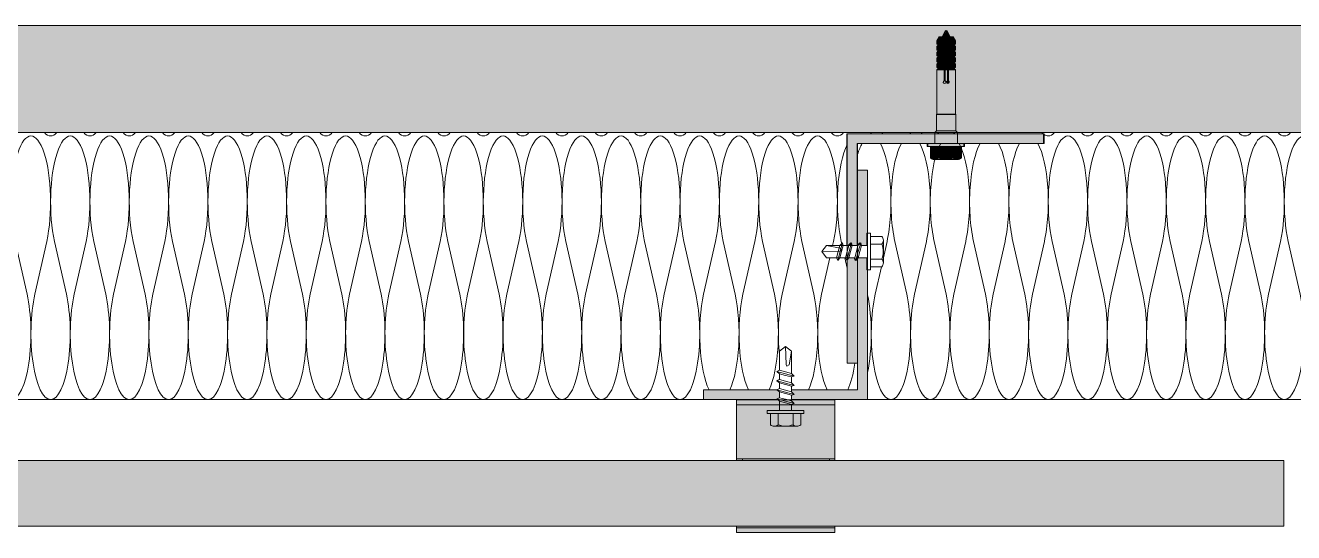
# Model space of a CAD drawing. Extents: x -106823 to -42801, y 48734 to 74234.
# Drawn here: x -85397 to -81528, y 68486 to 70034 of the extents above; entities that cross this region are included whole.
import ezdxf

# ---------------------------------------------------------------- set-up
doc = ezdxf.new("R2010")
doc.units = 0
doc.header["$MEASUREMENT"] = 0
for name, color, linetype, lineweight, true_color in [('2D - Ogólne_Pen_No__2', 7, 'Continuous', 15, 0x7f7f7f), ('2D Drafting - General_Pen_No__102', 7, 'Continuous', 13, 0xcccccc), ('2D Drafting - General_Pen_No__141', 7, 'Continuous', 0, 0xe8e8e8), ('2D Drafting - General_Pen_No__2', 7, 'Continuous', 15, 0x7f7f7f), ('2D Drafting - General_Pen_No__61', 7, 'Continuous', 20, 0x6a6a6a), ('2D Drafting - General_Pen_No__81', 7, 'Continuous', 20, 0x6a6a6a)]:
    doc.layers.add(name, color=color, linetype=linetype, lineweight=lineweight, true_color=true_color)
doc.layers.add('2D Drafting - General_Pen_No__1', color=7, linetype='Continuous', lineweight=13)
doc.layers.add('2D Drafting - General_Pen_No__121', color=255, linetype='Continuous', lineweight=0)

# ---------------------------------------------------------------- blocks, each defined once
blk = doc.blocks.new('*X30')
at = {"layer": '2D Drafting - General_Pen_No__61', "linetype": 'Continuous'}
for p, q in [((-85427.9, 69374.7), (-85391.9, 69213.9)), ((-85331.9, 69374.7), (-85367.9, 69213.9)), ((-85307.9, 69374.7), (-85271.9, 69213.9)), ((-85211.9, 69374.7), (-85247.9, 69213.9)), ((-85187.9, 69374.7), (-85151.9, 69213.9)), ((-85091.9, 69374.7), (-85127.9, 69213.9)), ((-85067.9, 69374.7), (-85031.9, 69213.9)), ((-84971.9, 69374.7), (-85007.9, 69213.9)), ((-84947.9, 69374.7), (-84911.9, 69213.9)), ((-84851.9, 69374.7), (-84887.9, 69213.9)), ((-84827.9, 69374.7), (-84791.9, 69213.9)), ((-84731.9, 69374.7), (-84767.9, 69213.9)), ((-84707.9, 69374.7), (-84671.9, 69213.9)), ((-84611.9, 69374.7), (-84647.9, 69213.9)), ((-84587.9, 69374.7), (-84551.9, 69213.9)), ((-84491.9, 69374.7), (-84527.9, 69213.9)), ((-84467.9, 69374.7), (-84431.9, 69213.9)), ((-84371.9, 69374.7), (-84407.9, 69213.9)), ((-84347.9, 69374.7), (-84311.9, 69213.9)), ((-84251.9, 69374.7), (-84287.9, 69213.9)), ((-84227.9, 69374.7), (-84191.9, 69213.9)), ((-84131.9, 69374.7), (-84167.9, 69213.9)), ((-84107.9, 69374.7), (-84071.9, 69213.9)), ((-84011.9, 69374.7), (-84047.9, 69213.9)), ((-83987.9, 69374.7), (-83951.9, 69213.9)), ((-83891.9, 69374.7), (-83927.9, 69213.9)), ((-83867.9, 69374.7), (-83831.9, 69213.9)), ((-83771.9, 69374.7), (-83807.9, 69213.9)), ((-83747.9, 69374.7), (-83711.9, 69213.9)), ((-83651.9, 69374.7), (-83687.9, 69213.9)), ((-83627.9, 69374.7), (-83591.9, 69213.9)), ((-83531.9, 69374.7), (-83567.9, 69213.9)), ((-83507.9, 69374.7), (-83471.9, 69213.9)), ((-83411.9, 69374.7), (-83447.9, 69213.9)), ((-83387.9, 69374.7), (-83351.9, 69213.9)), ((-83291.9, 69374.7), (-83327.9, 69213.9)), ((-83267.9, 69374.7), (-83231.9, 69213.9)), ((-83171.9, 69374.7), (-83207.9, 69213.9)), ((-83147.9, 69374.7), (-83111.9, 69213.9)), ((-83051.9, 69374.7), (-83087.9, 69213.9)), ((-83027.9, 69374.7), (-82991.9, 69213.9)), ((-82931.9, 69374.7), (-82934.7, 69362.3)), ((-82907.9, 69374.7), (-82906.5, 69368.5)), ((-82943, 69325), (-82967.9, 69213.9)), ((-82896.8, 69325), (-82889.6, 69292.9))]:
    blk.add_line(p, q, dxfattribs=at)
for centre, start_param, end_param in [((-85379.9, 69495.3), 0.927295, 5.35589), ((-85319.9, 69897.3), 5.962114, 6.283185), ((-85259.9, 69495.3), 0.927295, 5.35589), ((-85319.9, 69897.3), 0, 0.321072), ((-85199.9, 69897.3), 5.962114, 6.283185), ((-85139.9, 69495.3), 0.927295, 5.35589), ((-85199.9, 69897.3), 0, 0.321072), ((-85079.9, 69897.3), 5.962114, 6.283185), ((-85019.9, 69495.3), 0.927295, 5.35589), ((-85079.9, 69897.3), 0, 0.321072), ((-84959.9, 69897.3), 5.962114, 6.283185), ((-84899.9, 69495.3), 0.927295, 5.35589), ((-84959.9, 69897.3), 0, 0.321072), ((-84839.9, 69897.3), 5.962114, 6.283185), ((-84779.9, 69495.3), 0.927295, 5.35589), ((-84839.9, 69897.3), 0, 0.321072), ((-84719.9, 69897.3), 5.962114, 6.283185), ((-84659.9, 69495.3), 0.927295, 5.35589), ((-84719.9, 69897.3), 0, 0.321072), ((-84599.9, 69897.3), 5.962114, 6.283185), ((-84539.9, 69495.3), 0.927295, 5.35589), ((-84599.9, 69897.3), 0, 0.321072), ((-84479.9, 69897.3), 5.962114, 6.283185), ((-84419.9, 69495.3), 0.927295, 5.35589), ((-84479.9, 69897.3), 0, 0.321072), ((-84359.9, 69897.3), 5.962114, 6.283185), ((-84299.9, 69495.3), 0.927295, 5.35589), ((-84359.9, 69897.3), 0, 0.321072), ((-84239.9, 69897.3), 5.962114, 6.283185), ((-84179.9, 69495.3), 0.927295, 5.35589), ((-84239.9, 69897.3), 0, 0.321072), ((-84119.9, 69897.3), 5.962114, 6.283185), ((-84059.9, 69495.3), 0.927295, 5.35589), ((-84119.9, 69897.3), 0, 0.321072), ((-83999.9, 69897.3), 5.962114, 6.283185), ((-83939.9, 69495.3), 0.927295, 5.35589), ((-83999.9, 69897.3), 0, 0.321072), ((-83879.9, 69897.3), 5.962114, 6.283185), ((-83819.9, 69495.3), 0.927295, 5.35589), ((-83879.9, 69897.3), 0, 0.321072), ((-83759.9, 69897.3), 5.962114, 6.283185), ((-83699.9, 69495.3), 0.927295, 5.35589), ((-83759.9, 69897.3), 0, 0.321072), ((-83639.9, 69897.3), 5.962114, 6.283185), ((-83579.9, 69495.3), 0.927295, 5.35589), ((-83639.9, 69897.3), 0, 0.321072), ((-83519.9, 69897.3), 5.962114, 6.283185), ((-83459.9, 69495.3), 0.927295, 5.35589), ((-83519.9, 69897.3), 0, 0.321072), ((-83399.9, 69897.3), 5.962114, 6.283185), ((-83339.9, 69495.3), 0.927295, 5.35589), ((-83399.9, 69897.3), 0, 0.321072), ((-83279.9, 69897.3), 5.962114, 6.283185), ((-83219.9, 69495.3), 0.927295, 5.35589), ((-83279.9, 69897.3), 0, 0.321072), ((-83159.9, 69897.3), 5.962114, 6.283185), ((-83099.9, 69495.3), 0.927295, 5.35589), ((-83159.9, 69897.3), 0, 0.321072), ((-83039.9, 69897.3), 5.962114, 6.283185), ((-82979.9, 69495.3), 0.927295, 5.35589), ((-83039.9, 69897.3), 0, 0.321072), ((-82919.9, 69897.3), 5.962114, 6.283185), ((-82919.9, 69897.3), 0, 0.321072), ((-82799.9, 69897.3), 5.962114, 6.023139), ((-82799.9, 69897.3), 0.260046, 0.321072), ((-82679.9, 69897.3), 5.962114, 6.023139), ((-82679.9, 69897.3), 0.260046, 0.321072), ((-82859.9, 69495.3), 3.659336, 5.35589), ((-85439.9, 69093.3), 0, 2.214297), ((-85319.9, 69093.3), 4.068888, 6.283185), ((-85319.9, 69093.3), 0, 2.214297), ((-85199.9, 69093.3), 4.068888, 6.283185), ((-85199.9, 69093.3), 0, 2.214297), ((-85079.9, 69093.3), 4.068888, 6.283185), ((-85079.9, 69093.3), 0, 2.214297), ((-84959.9, 69093.3), 4.068888, 6.283185), ((-84959.9, 69093.3), 0, 2.214297), ((-84839.9, 69093.3), 4.068888, 6.283185), ((-84839.9, 69093.3), 0, 2.214297), ((-84719.9, 69093.3), 4.068888, 6.283185), ((-84719.9, 69093.3), 0, 2.214297), ((-84599.9, 69093.3), 4.068888, 6.283185), ((-84599.9, 69093.3), 0, 2.214297), ((-84479.9, 69093.3), 4.068888, 6.283185), ((-84479.9, 69093.3), 0, 2.214297), ((-84359.9, 69093.3), 4.068888, 6.283185), ((-84359.9, 69093.3), 0, 2.214297), ((-84239.9, 69093.3), 4.068888, 6.283185), ((-84239.9, 69093.3), 0, 2.214297), ((-84119.9, 69093.3), 4.068888, 6.283185), ((-84119.9, 69093.3), 0, 2.214297), ((-83999.9, 69093.3), 4.068888, 6.283185), ((-83999.9, 69093.3), 0, 2.214297), ((-83879.9, 69093.3), 4.068888, 6.283185), ((-83879.9, 69093.3), 0, 2.214297), ((-83759.9, 69093.3), 4.068888, 6.283185), ((-83759.9, 69093.3), 0, 2.214297), ((-83639.9, 69093.3), 4.068888, 6.283185), ((-83639.9, 69093.3), 0, 2.214297), ((-83519.9, 69093.3), 4.068888, 6.283185), ((-83519.9, 69093.3), 0, 2.214297), ((-83399.9, 69093.3), 4.068888, 6.283185), ((-83399.9, 69093.3), 0, 2.214297), ((-83279.9, 69093.3), 4.068888, 5.729792), ((-83279.9, 69093.3), 0.553394, 2.214297), ((-83159.9, 69093.3), 4.068888, 5.729792), ((-83159.9, 69093.3), 0.553394, 2.214297), ((-83039.9, 69093.3), 4.068888, 5.039027), ((-83039.9, 69093.3), 0.553394, 2.214297), ((-82919.9, 69093.3), 4.068888, 5.729792), ((-82919.9, 69093.3), 0.553394, 1.104937)]:
    blk.add_ellipse(centre, major_axis=(0, -201), ratio=0.298507, start_param=start_param, end_param=end_param, dxfattribs=at)
blk = doc.blocks.new('Fill_15')
at = {"layer": '2D Drafting - General_Pen_No__2', "linetype": 'Continuous'}
for p, q in [((-91689.4, 69706.6), (-83399.9, 69706.6)), ((-83399.9, 69706.6), (-82614.4, 69706.6)), ((-82610.1, 69703.1), (-82889.6, 69703.1)), ((-82889.6, 69703.1), (-82889.6, 69692.3)), ((-82889.6, 69692.3), (-82889.6, 69362.3)), ((-82614.4, 69706.6), (-82610.1, 69703.1)), ((-82904.5, 69370.5), (-82912.7, 69362.3)), ((-82902.3, 69362.3), (-82904.5, 69370.5)), ((-82953.4, 69362.3), (-82967.3, 69343.7)), ((-82967.3, 69343.7), (-82953.4, 69325)), ((-82912.7, 69362.3), (-82953.4, 69362.3)), ((-82889.6, 69362.3), (-82902.3, 69362.3)), ((-82953.4, 69325), (-82922.7, 69325)), ((-82922.7, 69325), (-82918.9, 69316.8)), ((-82918.9, 69316.8), (-82912.3, 69325)), ((-82912.3, 69325), (-82894.8, 69325)), ((-82894.8, 69325), (-82891, 69316.8)), ((-82891, 69316.8), (-82889.6, 69318.6)), ((-82889.6, 69318.6), (-82889.6, 69003)), ((-83078.1, 69054.1), (-83096.7, 69040.2)), ((-83096.7, 69040.2), (-83096.7, 68981.6)), ((-83059.4, 69040.2), (-83078.1, 69054.1)), ((-83059.4, 68971.6), (-83059.4, 69040.2)), ((-83096.7, 68981.6), (-83104.9, 68977.8)), ((-82889.6, 69003), (-82858.1, 69003)), ((-82858.1, 69003), (-82858.1, 68922.3)), ((-83104.9, 68977.8), (-83096.7, 68971.2)), ((-83096.7, 68953.8), (-83104.9, 68950)), ((-83104.9, 68950), (-83096.7, 68943.4)), ((-83096.7, 68971.2), (-83096.7, 68953.8)), ((-83096.7, 68943.4), (-83096.7, 68926)), ((-83051.2, 68963.4), (-83059.4, 68971.6)), ((-83059.4, 68961.2), (-83051.2, 68963.4)), ((-83059.4, 68943.8), (-83059.4, 68961.2)), ((-83051.2, 68935.6), (-83059.4, 68943.8)), ((-83104.6, 68922.3), (-83328.1, 68922.3)), ((-83328.1, 68922.3), (-83328.1, 68892.3)), ((-83096.7, 68926), (-83104.6, 68922.3)), ((-83059.4, 68933.4), (-83051.2, 68935.6)), ((-83059.4, 68922.3), (-83059.4, 68933.4)), ((-82858.1, 68922.3), (-83059.4, 68922.3)), ((-83399.9, 68892.3), (-91689.4, 68892.3)), ((-83328.1, 68892.3), (-83399.9, 68892.3))]:
    blk.add_line(p, q, dxfattribs=at)
at = {"layer": '2D Drafting - General_Pen_No__61', "linetype": 'Continuous'}
blk.add_blockref('*X30', (0, 0), dxfattribs=at)
blk = doc.blocks.new('*X40')
at = {"layer": '2D Drafting - General_Pen_No__61', "linetype": 'Continuous'}
for p, q in [((-82768.5, 69374.7), (-82779.7, 69324.7)), ((-82744.5, 69374.7), (-82708.5, 69213.9)), ((-82648.5, 69374.7), (-82684.5, 69213.9)), ((-82624.5, 69374.7), (-82588.5, 69213.9)), ((-82528.5, 69374.7), (-82564.5, 69213.9)), ((-82504.5, 69374.7), (-82468.5, 69213.9)), ((-82408.5, 69374.7), (-82444.5, 69213.9)), ((-82384.5, 69374.7), (-82348.5, 69213.9)), ((-82288.5, 69374.7), (-82324.5, 69213.9)), ((-82264.5, 69374.7), (-82228.5, 69213.9)), ((-82168.5, 69374.7), (-82204.5, 69213.9)), ((-82144.5, 69374.7), (-82108.5, 69213.9)), ((-82048.5, 69374.7), (-82084.5, 69213.9)), ((-82024.5, 69374.7), (-81988.5, 69213.9)), ((-81928.5, 69374.7), (-81964.5, 69213.9)), ((-81904.5, 69374.7), (-81868.5, 69213.9)), ((-81808.5, 69374.7), (-81844.5, 69213.9)), ((-81784.5, 69374.7), (-81748.5, 69213.9)), ((-81688.5, 69374.7), (-81724.5, 69213.9)), ((-81664.5, 69374.7), (-81628.5, 69213.9)), ((-81568.5, 69374.7), (-81604.5, 69213.9)), ((-81544.5, 69374.7), (-81508.5, 69213.9)), ((-81448.5, 69374.7), (-81484.5, 69213.9)), ((-81424.5, 69374.7), (-81388.5, 69213.9)), ((-81328.5, 69374.7), (-81364.5, 69213.9)), ((-81304.5, 69374.7), (-81268.5, 69213.9)), ((-81208.5, 69374.7), (-81244.5, 69213.9)), ((-81184.5, 69374.7), (-81148.5, 69213.9)), ((-81088.5, 69374.7), (-81124.5, 69213.9)), ((-81064.5, 69374.7), (-81028.5, 69213.9)), ((-80968.5, 69374.7), (-81004.5, 69213.9)), ((-80944.5, 69374.7), (-80908.5, 69213.9)), ((-80848.5, 69374.7), (-80884.5, 69213.9)), ((-80824.5, 69374.7), (-80788.5, 69213.9)), ((-80728.5, 69374.7), (-80764.5, 69213.9)), ((-80704.5, 69374.7), (-80668.5, 69213.9)), ((-80608.5, 69374.7), (-80644.5, 69213.9)), ((-80584.5, 69374.7), (-80548.5, 69213.9)), ((-80488.5, 69374.7), (-80524.5, 69213.9)), ((-80464.5, 69374.7), (-80428.5, 69213.9)), ((-80368.5, 69374.7), (-80404.5, 69213.9)), ((-80344.5, 69374.7), (-80308.5, 69213.9)), ((-82785.8, 69297.4), (-82804.5, 69213.9)), ((-80268, 69287.7), (-80284.5, 69213.9))]:
    blk.add_line(p, q, dxfattribs=at)
for centre, start_param, end_param in [((-82276.5, 69897.3), 2.820522, 2.881546), ((-82276.5, 69897.3), 2.921703, 3.141593), ((-82216.5, 69495.3), 4.068888, 8.497483), ((-82276.5, 69897.3), 3.141593, 3.462663), ((-82156.5, 69897.3), 2.820522, 3.141593), ((-82096.5, 69495.3), 4.068888, 8.497483), ((-82156.5, 69897.3), 3.141593, 3.462663), ((-82036.5, 69897.3), 2.820522, 3.141593), ((-81976.5, 69495.3), 4.068888, 8.497483), ((-82036.5, 69897.3), 3.141593, 3.462663), ((-81916.5, 69897.3), 2.820522, 3.141593), ((-81856.5, 69495.3), 4.068888, 8.497483), ((-81916.5, 69897.3), 3.141593, 3.462663), ((-81796.5, 69897.3), 2.820522, 3.141593), ((-81736.5, 69495.3), 4.068888, 8.497483), ((-81796.5, 69897.3), 3.141593, 3.462663), ((-81676.5, 69897.3), 2.820522, 3.141593), ((-81616.5, 69495.3), 4.068888, 8.497483), ((-81676.5, 69897.3), 3.141593, 3.462663), ((-81556.5, 69897.3), 2.820522, 3.141593), ((-81496.5, 69495.3), 4.068888, 8.497483), ((-81556.5, 69897.3), 3.141593, 3.462663), ((-81436.5, 69897.3), 2.820522, 3.141593), ((-81376.5, 69495.3), 4.068888, 8.497483), ((-81436.5, 69897.3), 3.141593, 3.462663), ((-81316.5, 69897.3), 2.820522, 3.141593), ((-81256.5, 69495.3), 4.068888, 8.497483), ((-81316.5, 69897.3), 3.141593, 3.462663), ((-81196.5, 69897.3), 2.820522, 3.141593), ((-81136.5, 69495.3), 4.068888, 8.497483), ((-81196.5, 69897.3), 3.141593, 3.462663), ((-81076.5, 69897.3), 2.820522, 3.141593), ((-81016.5, 69495.3), 4.068888, 8.497483), ((-81076.5, 69897.3), 3.141593, 3.462663), ((-80956.5, 69897.3), 2.820522, 3.141593), ((-80896.5, 69495.3), 4.068888, 8.497483), ((-80956.5, 69897.3), 3.141593, 3.462663), ((-80836.5, 69897.3), 2.820522, 3.141593), ((-80836.5, 69897.3), 3.141593, 3.462663), ((-82816.5, 69495.3), 0.485657, 0.765644), ((-82816.5, 69495.3), 4.068888, 5.797528), ((-82696.5, 69495.3), 0.485657, 2.214297), ((-82696.5, 69495.3), 4.068888, 5.797528), ((-82576.5, 69495.3), 0.485657, 2.214297), ((-82576.5, 69495.3), 4.068888, 5.797528), ((-82456.5, 69495.3), 0.485657, 2.214297), ((-82456.5, 69495.3), 4.068888, 5.797528), ((-82336.5, 69495.3), 0.485657, 2.214297), ((-82336.5, 69495.3), 4.068888, 5.797528), ((-80776.5, 69495.3), 0.455257, 2.214297), ((-80776.5, 69495.3), 4.068888, 5.797528), ((-80656.5, 69495.3), 0.485657, 2.214297), ((-80656.5, 69495.3), 4.068888, 5.797528), ((-80536.5, 69495.3), 0.485657, 2.214297), ((-80536.5, 69495.3), 4.068888, 5.797528), ((-80416.5, 69495.3), 0.485657, 2.214297), ((-80416.5, 69495.3), 4.068888, 5.797528), ((-80296.5, 69495.3), 0.485657, 2.214297), ((-80296.5, 69495.3), 5.215995, 5.797528), ((-82756.5, 69093.3), 0.927295, 3.141593), ((-82756.5, 69093.3), 3.141593, 5.35589), ((-82636.5, 69093.3), 0.927295, 3.141593), ((-82636.5, 69093.3), 3.141593, 5.35589), ((-82516.5, 69093.3), 0.927295, 3.141593), ((-82516.5, 69093.3), 3.141593, 5.35589), ((-82396.5, 69093.3), 0.927295, 3.141593), ((-82396.5, 69093.3), 3.141593, 5.35589), ((-82276.5, 69093.3), 0.927295, 3.141593), ((-82276.5, 69093.3), 3.141593, 5.35589), ((-82156.5, 69093.3), 0.927295, 3.141593), ((-82156.5, 69093.3), 3.141593, 5.35589), ((-82036.5, 69093.3), 0.927295, 3.141593), ((-82036.5, 69093.3), 3.141593, 5.35589), ((-81916.5, 69093.3), 0.927295, 3.141593), ((-81916.5, 69093.3), 3.141593, 5.35589), ((-81796.5, 69093.3), 0.927295, 3.141593), ((-81796.5, 69093.3), 3.141593, 5.35589), ((-81676.5, 69093.3), 0.927295, 3.141593), ((-81676.5, 69093.3), 3.141593, 5.35589), ((-81556.5, 69093.3), 0.927295, 3.141593), ((-81556.5, 69093.3), 3.141593, 5.35589), ((-81436.5, 69093.3), 0.927295, 3.141593), ((-81436.5, 69093.3), 3.141593, 5.35589), ((-81316.5, 69093.3), 0.927295, 3.141593), ((-81316.5, 69093.3), 3.141593, 5.35589), ((-81196.5, 69093.3), 0.927295, 3.141593), ((-81196.5, 69093.3), 3.141593, 5.35589), ((-81076.5, 69093.3), 0.927295, 3.141593), ((-81076.5, 69093.3), 3.141593, 5.35589), ((-80956.5, 69093.3), 0.927295, 3.141593), ((-80956.5, 69093.3), 3.141593, 5.35589), ((-80836.5, 69093.3), 0.927295, 3.141593), ((-80836.5, 69093.3), 3.141593, 5.35589), ((-80716.5, 69093.3), 0.927295, 3.141593), ((-80716.5, 69093.3), 3.141593, 5.35589), ((-80596.5, 69093.3), 0.927295, 3.141593), ((-80596.5, 69093.3), 3.141593, 5.35589), ((-80476.5, 69093.3), 0.927295, 3.141593), ((-80476.5, 69093.3), 3.141593, 5.35589), ((-80356.5, 69093.3), 0.927295, 3.141593), ((-80356.5, 69093.3), 3.141593, 5.35589), ((-80236.5, 69093.3), 0.927295, 2.648145), ((-82876.5, 69093.3), 4.080645, 5.344133)]:
    blk.add_ellipse(centre, major_axis=(0, 201), ratio=0.298507, start_param=start_param, end_param=end_param, dxfattribs=at)
blk = doc.blocks.new('Fill_20')
at = {"layer": '2D Drafting - General_Pen_No__2', "linetype": 'Continuous'}
for p, q in [((-81565.5, 69706.6), (-82296, 69706.6)), ((-82296, 69706.6), (-82295.3, 69703.1)), ((-82295.3, 69703.1), (-82289.6, 69703.1)), ((-82289.6, 69703.1), (-82289.6, 69673.1)), ((-81546.5, 69706.6), (-81565.5, 69706.6)), ((-80797, 69706.6), (-81546.5, 69706.6)), ((-80803.4, 69673.1), (-80797, 69706.6)), ((-82858.1, 69673.1), (-82858.1, 69592.3)), ((-82726.2, 69673.1), (-82858.1, 69673.1)), ((-82607.2, 69673.1), (-82726.2, 69673.1)), ((-82572, 69673.1), (-82607.2, 69673.1)), ((-82461.7, 69673.1), (-82572, 69673.1)), ((-82289.6, 69673.1), (-82461.7, 69673.1)), ((-80608.7, 69673.1), (-80803.4, 69673.1)), ((-80561.2, 69673.1), (-80608.7, 69673.1)), ((-80449.3, 69673.1), (-80561.2, 69673.1)), ((-80381.5, 69673.1), (-80449.3, 69673.1)), ((-80234.9, 69673.1), (-80381.5, 69673.1)), ((-80234.9, 69592.3), (-80234.9, 69673.1)), ((-82858.1, 69592.3), (-82828.1, 69592.3)), ((-82828.1, 69592.3), (-82828.1, 69399.6)), ((-80264.9, 69399.6), (-80264.9, 69592.3)), ((-80264.9, 69592.3), (-80234.9, 69592.3)), ((-82828.1, 69399.6), (-82818.8, 69399.6)), ((-82818.8, 69399.6), (-82818.8, 69389.9)), ((-82818.8, 69389.9), (-82784.6, 69389.9)), ((-82779.7, 69378.2), (-82779.7, 69309.1)), ((-80306.3, 69297.4), (-80306.3, 69389.9)), ((-80306.3, 69389.9), (-80272.1, 69389.9)), ((-80272.1, 69389.9), (-80272.1, 69399.6)), ((-80272.1, 69399.6), (-80264.9, 69399.6)), ((-82784.6, 69297.4), (-82818.8, 69297.4)), ((-82818.8, 69297.4), (-82818.8, 69287.7)), ((-80272.1, 69297.4), (-80306.3, 69297.4)), ((-80272.1, 69287.7), (-80272.1, 69297.4)), ((-82818.8, 69287.7), (-82828.1, 69287.7)), ((-82828.1, 69287.7), (-82828.1, 68892.3)), ((-80264.9, 69287.7), (-80272.1, 69287.7)), ((-80264.9, 68892.3), (-80264.9, 69287.7)), ((-82828.1, 68892.3), (-81546.5, 68892.3)), ((-81546.5, 68892.3), (-80264.9, 68892.3))]:
    blk.add_line(p, q, dxfattribs=at)
for centre, start, end in [((-82796, 69378.2), 0, 45.522), ((-82796, 69309.1), 314.478, 0)]:
    blk.add_arc(centre, 16.3, start, end, dxfattribs=at)
at = {"layer": '2D Drafting - General_Pen_No__61', "linetype": 'Continuous'}
blk.add_blockref('*X40', (0, 0), dxfattribs=at)
blk = doc.blocks.new('*X44')
at = {"layer": '2D Drafting - General_Pen_No__61', "linetype": 'Continuous'}
for q in [(-83135, 68892.3), (-83130.1, 68891.5)]:
    blk.add_line((-83133.6, 68892), q, dxfattribs=at)
blk = doc.blocks.new('Fill_22')
at = {"layer": '2D Drafting - General_Pen_No__1', "linetype": 'Continuous'}
for p, q in [((-83228.1, 68892.3), (-83228.1, 68891.5)), ((-83102.4, 68892.3), (-83228.1, 68892.3)), ((-83228.1, 68891.5), (-83101.4, 68891.5)), ((-83101.4, 68891.5), (-83102.4, 68892.3))]:
    blk.add_line(p, q, dxfattribs=at)
at = {"layer": '2D Drafting - General_Pen_No__61', "linetype": 'Continuous'}
blk.add_blockref('*X44', (0, 0), dxfattribs=at)

msp = doc.modelspace()

# ---------------------------------------------------------------- hatches: boundary and pattern name
at = {"layer": '2D Drafting - General_Pen_No__102', "linetype": 'Continuous'}
for points in [[(-82928.09, 68876.49), (-83228.09, 68876.49), (-83228.09, 68891.49), (-82928.09, 68891.49)], [(-83228.09, 68711.49), (-83228.09, 68876.49), (-82928.09, 68876.49), (-82928.09, 68711.49)], [(-82928.09, 68711.49), (-82928.09, 68706.58), (-83228.09, 68706.58), (-83228.09, 68711.49)], [(-83228.09, 68501.49), (-83228.09, 68506.58), (-82928.09, 68506.58), (-82928.09, 68501.49)], [(-83228.09, 68486.49), (-83228.09, 68501.49), (-82928.09, 68501.49), (-82928.09, 68486.49)]]:
    msp.add_hatch(color=256, dxfattribs=at).paths.add_polyline_path(points, flags=0)
at = {"layer": '2D Drafting - General_Pen_No__121', "linetype": 'Continuous'}
for points in [[(-82608.97, 69998.93), (-82616.12, 69986.55), (-82578.64, 69986.55), (-82585.78, 69998.93)], [(-82586.2, 70017.66), (-82597.01, 69998.93), (-82575.39, 69998.93)], [(-82585.78, 69998.93), (-82578.64, 69986.55), (-82575.68, 69986.55), (-82582.83, 69998.93)], [(-82582.83, 69998.93), (-82575.68, 69986.55), (-82559.77, 69986.55), (-82566.92, 69998.93)], [(-82616.12, 69976.2), (-82578.64, 69976.2), (-82578.64, 69986.55), (-82616.12, 69986.55)], [(-82613.16, 69976.2), (-82613.16, 69972.5), (-82616.12, 69968.76), (-82584.38, 69968.76), (-82578.64, 69976.2)], [(-82616.12, 69968.76), (-82616.12, 69958.4), (-82584.38, 69958.4), (-82584.38, 69968.76)], [(-82613.16, 69958.4), (-82613.16, 69954.7), (-82616.12, 69950.96), (-82578.64, 69950.96), (-82584.38, 69958.4)], [(-82616.12, 69950.96), (-82616.12, 69940.61), (-82578.64, 69940.61), (-82578.64, 69950.96)], [(-82581.42, 69968.76), (-82575.68, 69976.2), (-82578.64, 69976.2), (-82584.38, 69968.76)], [(-82581.42, 69958.4), (-82581.42, 69968.76), (-82584.38, 69968.76), (-82584.38, 69958.4)], [(-82584.38, 69958.4), (-82578.64, 69950.96), (-82575.68, 69950.96), (-82581.42, 69958.4)], [(-82562.73, 69976.2), (-82575.68, 69976.2), (-82581.42, 69968.76), (-82559.77, 69968.76), (-82562.73, 69972.5)], [(-82559.77, 69968.76), (-82581.42, 69968.76), (-82581.42, 69958.4), (-82559.77, 69958.4)], [(-82562.73, 69958.4), (-82581.42, 69958.4), (-82575.68, 69950.96), (-82559.77, 69950.96), (-82562.73, 69954.7)], [(-82575.68, 69976.2), (-82575.68, 69986.55), (-82578.64, 69986.55), (-82578.64, 69976.2)], [(-82578.64, 69950.96), (-82578.64, 69940.61), (-82575.68, 69940.61), (-82575.68, 69950.96)], [(-82575.68, 69976.2), (-82559.77, 69976.2), (-82559.77, 69986.55), (-82575.68, 69986.55)], [(-82559.77, 69950.96), (-82575.68, 69950.96), (-82575.68, 69940.61), (-82559.77, 69940.61)], [(-82613.16, 69940.61), (-82613.16, 69936.91), (-82616.12, 69933.16), (-82584.38, 69933.16), (-82578.64, 69940.61)], [(-82616.12, 69922.81), (-82584.38, 69922.81), (-82584.38, 69933.16), (-82616.12, 69933.16)], [(-82613.16, 69922.81), (-82613.16, 69919.11), (-82616.12, 69915.37), (-82578.64, 69915.37), (-82584.38, 69922.81)], [(-82616.12, 69905.01), (-82578.64, 69905.01), (-82578.64, 69915.37), (-82616.12, 69915.37)], [(-82578.64, 69940.61), (-82584.38, 69933.16), (-82581.42, 69933.16), (-82575.68, 69940.61)], [(-82581.42, 69922.81), (-82581.42, 69933.16), (-82584.38, 69933.16), (-82584.38, 69922.81)], [(-82584.38, 69922.81), (-82578.64, 69915.37), (-82575.68, 69915.37), (-82581.42, 69922.81)], [(-82581.42, 69933.16), (-82559.77, 69933.16), (-82562.73, 69936.91), (-82562.73, 69940.61), (-82575.68, 69940.61)], [(-82559.77, 69933.16), (-82581.42, 69933.16), (-82581.42, 69922.81), (-82559.77, 69922.81)], [(-82562.73, 69922.81), (-82581.42, 69922.81), (-82575.68, 69915.37), (-82559.77, 69915.37), (-82562.73, 69919.11)], [(-82575.68, 69905.01), (-82575.68, 69915.37), (-82578.64, 69915.37), (-82578.64, 69905.01)], [(-82559.77, 69915.37), (-82575.68, 69915.37), (-82575.68, 69905.01), (-82559.77, 69905.01)], [(-82613.16, 69905.01), (-82613.16, 69901.31), (-82616.12, 69897.57), (-82584.38, 69897.57), (-82578.64, 69905.01)], [(-82616.12, 69763.15), (-82559.77, 69763.15), (-82559.77, 69897.57), (-82581.42, 69897.57), (-82581.42, 69864.26, -5.4750432), (-82584.38, 69864.26), (-82584.38, 69897.57), (-82616.12, 69897.57)], [(-82584.38, 69897.57), (-82584.38, 69864.26, 5.4750432), (-82581.42, 69864.26), (-82581.42, 69897.57)], [(-82581.42, 69897.57), (-82575.68, 69905.01), (-82578.64, 69905.01), (-82584.38, 69897.57)], [(-82562.73, 69905.01), (-82575.68, 69905.01), (-82581.42, 69897.57), (-82559.77, 69897.57), (-82562.73, 69901.31)], [(-82617.37, 69761.91), (-82558.52, 69761.91), (-82559.77, 69763.15), (-82616.12, 69763.15)], [(-82617.37, 69712.16), (-82558.52, 69712.16), (-82558.52, 69761.91), (-82617.37, 69761.91)], [(-82622.68, 69706.58), (-82553.11, 69706.58), (-82553.11, 69706.75), (-82558.52, 69712.16), (-82617.27, 69712.16), (-82622.68, 69706.75)], [(-82622.68, 69703.06), (-82589.98, 69703.06), (-82565.63, 69703.06), (-82561.25, 69706.58), (-82622.68, 69706.58)], [(-82622.68, 69673.06), (-82586.1, 69673.06), (-82553.11, 69673.06), (-82553.11, 69703.06), (-82589.03, 69703.06), (-82622.68, 69703.06)], [(-82622.68, 69703.06), (-82622.68, 69673.06), (-82586.1, 69673.06), (-82553.11, 69673.06), (-82553.11, 69703.06), (-82589.98, 69703.06)], [(-82587.85, 69673.06), (-82643.77, 69673.06), (-82643.77, 69663.74), (-82587.85, 69663.74), (-82531.93, 69663.74), (-82531.93, 69673.06)], [(-82634.16, 69663.74), (-82634.16, 69629.57, 0.4195601), (-82610.86, 69629.57), (-82610.86, 69663.74)], [(-82610.86, 69663.74), (-82610.86, 69629.57, 0.092424), (-82587.95, 69625.3, 0.092424), (-82565.03, 69629.57), (-82565.03, 69663.74), (-82587.95, 69663.74)], [(-82565.03, 69663.74), (-82565.03, 69629.57, 0.4195601), (-82541.73, 69629.57), (-82541.73, 69663.74)], [(-82587.95, 69625.3, -0.092424), (-82610.86, 69629.57, -0.201281), (-82622.51, 69624.68), (-82553.38, 69624.68, -0.201281), (-82565.03, 69629.57, -0.092424)]]:
    msp.add_hatch(color=256, dxfattribs=at).paths.add_polyline_path(points, flags=0)
at = {"layer": '2D Drafting - General_Pen_No__141', "linetype": 'Continuous'}
for points in [[(-82859.93, 69673.06), (-82645.61, 69673.06), (-82622.68, 69673.06), (-82622.68, 69703.06), (-82891.43, 69703.06), (-82891.43, 69692.3), (-82891.43, 69362.29), (-82886.7, 69362.29), (-82878.5, 69370.49), (-82876.3, 69362.29), (-82859.93, 69362.29)], [(-82553.01, 69673.06), (-82291.43, 69673.06), (-82291.43, 69703.06), (-82421.43, 69703.06), (-82553.01, 69703.06)], [(-82828.09, 69592.3), (-82858.09, 69592.3), (-82858.09, 69363.39), (-82850.98, 69370.49), (-82848.78, 69362.29), (-82830.25, 69362.29), (-82830.25, 69399.57), (-82828.09, 69399.57)], [(-82858.09, 68922.3), (-83059.45, 68922.3), (-83059.45, 68915.96), (-83051.25, 68907.76), (-83059.45, 68905.56), (-83059.45, 68892.3), (-82828.09, 68892.3), (-82828.09, 69287.73), (-82830.25, 69287.73), (-82830.25, 69325.01), (-82858.09, 69325.01)], [(-82889.59, 69321.3), (-82889.59, 69003.02), (-82858.09, 69003.02), (-82858.09, 69325.01), (-82858.77, 69325.01), (-82865.36, 69316.81), (-82869.17, 69325.01), (-82886.61, 69325.01)], [(-83104.58, 68922.3), (-83328.09, 68922.3), (-83328.09, 68892.3), (-83102.44, 68892.3), (-83104.92, 68894.3), (-83096.72, 68898.11), (-83096.72, 68915.55), (-83104.92, 68922.15)]]:
    msp.add_hatch(color=256, dxfattribs=at).paths.add_polyline_path(points, flags=0)
at = {"layer": '2D Drafting - General_Pen_No__81', "linetype": 'Continuous'}
h = msp.add_hatch(dxfattribs=at)
h.set_pattern_fill('Solid___Dashed', color=256, style=0, pattern_type=2)
h.set_pattern_definition([(45, (0, 0), (-70.71068, 70.71068), []), (45, (-35.36, 35.36), (-70.71068, 70.71068), [75, -25])])
h.paths.add_polyline_path([(-95413.06, 70033.7), (-95413.06, 69706.58), (-80798.57, 69706.58), (-80743.27, 69706.58), (-80705.99, 69706.58), (-80635.65, 69706.58), (-80523.64, 69706.58), (-80480.82, 69706.58), (-80207.94, 69706.58), (-78373.34, 69706.58), (-78373.34, 70033.7)], flags=0)
msp.add_hatch(color=256, dxfattribs=at).paths.add_polyline_path([(-82944.09, 68706.58), (-82944.09, 68711.49), (-83209.32, 68711.49), (-83209.32, 68706.58)], flags=0)
msp.add_hatch(color=256, dxfattribs=at).paths.add_polyline_path([(-82944.09, 68706.58), (-82944.09, 68711.49), (-83209.32, 68711.49), (-83209.32, 68706.58)], flags=0)
h = msp.add_hatch(dxfattribs=at)
h.set_pattern_fill('Beton', color=256, style=0, pattern_type=2)
h.set_pattern_definition([(45, (0, 0), (-70.71068, 70.71068), [75, -25]), (45, (7e-15, 70.71), (-70.71068, 70.71068), [75, -25])])
h.paths.add_polyline_path([(-81558.09, 68506.58), (-81558.09, 68706.58), (-93529.67, 68706.58), (-93529.67, 68506.58)], flags=0)

# ---------------------------------------------------------------- linework, layer by layer
at = {"layer": '2D - Ogólne_Pen_No__2', "linetype": 'Continuous'}
for p, q in [((-82608.88, 69998.93), (-82616.03, 69986.55)), ((-82608.88, 69998.93), (-82566.82, 69998.93)), ((-82600.41, 69998.93), (-82589.59, 70017.66)), ((-82592.97, 69998.93), (-82600.12, 69986.55)), ((-82590.01, 69998.93), (-82597.16, 69986.55)), ((-82578.78, 69998.93), (-82589.59, 70017.66)), ((-82566.82, 69998.93), (-82559.67, 69986.55)), ((-82616.03, 69986.55), (-82616.03, 69976.2)), ((-82616.03, 69986.55), (-82559.67, 69986.55)), ((-82616.03, 69976.2), (-82559.67, 69976.2)), ((-82613.07, 69972.5), (-82616.03, 69968.76)), ((-82616.03, 69968.76), (-82616.03, 69958.4)), ((-82616.03, 69968.76), (-82559.67, 69968.76)), ((-82616.03, 69958.4), (-82613.07, 69958.4)), ((-82616.03, 69958.4), (-82559.67, 69958.4)), ((-82613.07, 69954.7), (-82616.03, 69950.96)), ((-82616.03, 69950.96), (-82616.03, 69940.61)), ((-82616.03, 69950.96), (-82559.67, 69950.96)), ((-82613.07, 69976.2), (-82613.07, 69972.5)), ((-82613.07, 69958.4), (-82613.07, 69954.7)), ((-82600.12, 69986.55), (-82600.12, 69976.2)), ((-82600.12, 69976.2), (-82594.37, 69968.76)), ((-82594.37, 69958.4), (-82600.12, 69950.96)), ((-82600.12, 69950.96), (-82600.12, 69940.61)), ((-82597.16, 69986.55), (-82597.16, 69976.2)), ((-82597.16, 69976.2), (-82591.41, 69968.76)), ((-82591.41, 69958.4), (-82597.16, 69950.96)), ((-82597.16, 69950.96), (-82597.16, 69940.61)), ((-82594.37, 69968.76), (-82594.37, 69958.4)), ((-82591.41, 69968.76), (-82591.41, 69958.4)), ((-82562.63, 69976.2), (-82562.63, 69972.5)), ((-82562.63, 69972.5), (-82559.67, 69968.76)), ((-82562.63, 69958.4), (-82562.63, 69954.7)), ((-82559.67, 69958.4), (-82562.63, 69958.4)), ((-82562.63, 69954.7), (-82559.67, 69950.96)), ((-82559.67, 69986.55), (-82559.67, 69976.2)), ((-82559.67, 69968.76), (-82559.67, 69958.4)), ((-82559.67, 69950.96), (-82559.67, 69940.61)), ((-82616.03, 69940.61), (-82613.07, 69940.61)), ((-82616.03, 69940.61), (-82559.67, 69940.61)), ((-82613.07, 69936.91), (-82616.03, 69933.16)), ((-82616.03, 69933.16), (-82616.03, 69922.81)), ((-82616.03, 69933.16), (-82559.67, 69933.16)), ((-82616.03, 69922.81), (-82613.07, 69922.81)), ((-82616.03, 69922.81), (-82559.67, 69922.81)), ((-82613.07, 69919.11), (-82616.03, 69915.37)), ((-82616.03, 69915.37), (-82616.03, 69905.01)), ((-82616.03, 69915.37), (-82559.67, 69915.37)), ((-82613.07, 69940.61), (-82613.07, 69936.91)), ((-82613.07, 69922.81), (-82613.07, 69919.11)), ((-82600.12, 69940.61), (-82594.37, 69933.16)), ((-82594.37, 69922.81), (-82600.12, 69915.37)), ((-82600.12, 69915.37), (-82600.12, 69905.01)), ((-82597.16, 69940.61), (-82591.41, 69933.16)), ((-82591.41, 69922.81), (-82597.16, 69915.37)), ((-82597.16, 69915.37), (-82597.16, 69905.01)), ((-82594.37, 69933.16), (-82594.37, 69922.81)), ((-82591.41, 69933.16), (-82591.41, 69922.81)), ((-82562.63, 69940.61), (-82562.63, 69936.91)), ((-82559.67, 69940.61), (-82562.63, 69940.61)), ((-82562.63, 69936.91), (-82559.67, 69933.16)), ((-82562.63, 69922.81), (-82562.63, 69919.11)), ((-82559.67, 69922.81), (-82562.63, 69922.81)), ((-82562.63, 69919.11), (-82559.67, 69915.37)), ((-82559.67, 69933.16), (-82559.67, 69922.81)), ((-82559.67, 69915.37), (-82559.67, 69905.01)), ((-82616.03, 69905.01), (-82613.07, 69905.01)), ((-82616.03, 69905.01), (-82559.67, 69905.01)), ((-82613.07, 69901.31), (-82616.03, 69897.57)), ((-82616.03, 69897.57), (-82616.03, 69763.15)), ((-82616.03, 69897.57), (-82559.67, 69897.57)), ((-82613.07, 69905.01), (-82613.07, 69901.31)), ((-82600.12, 69905.01), (-82594.37, 69897.57)), ((-82597.16, 69905.01), (-82591.41, 69897.57)), ((-82594.37, 69897.57), (-82594.37, 69864.26)), ((-82591.41, 69897.57), (-82591.41, 69864.26)), ((-82562.63, 69905.01), (-82562.63, 69901.31)), ((-82559.67, 69905.01), (-82562.63, 69905.01)), ((-82562.63, 69901.31), (-82559.67, 69897.57)), ((-82559.67, 69897.57), (-82559.67, 69763.15)), ((-82616.03, 69763.15), (-82617.27, 69761.91)), ((-82617.27, 69761.91), (-82617.27, 69712.16)), ((-82617.27, 69761.91), (-82558.43, 69761.91)), ((-82559.67, 69763.15), (-82616.03, 69763.15)), ((-82559.67, 69763.15), (-82558.43, 69761.91)), ((-82558.43, 69761.91), (-82558.43, 69712.16)), ((-82617.27, 69712.16), (-82622.68, 69706.75)), ((-82622.68, 69706.75), (-82622.68, 69703.06)), ((-82622.68, 69703.06), (-82585.81, 69703.06)), ((-82617.27, 69712.16), (-82558.43, 69712.16)), ((-82553.01, 69703.06), (-82586.76, 69703.06)), ((-82558.43, 69712.16), (-82553.01, 69706.75)), ((-82553.01, 69706.75), (-82553.01, 69703.06))]:
    msp.add_line(p, q, dxfattribs=at)
msp.add_arc((-82592.89, 69860.35), 4.18, 110.70161, 69.29839, dxfattribs=at)
at = {"layer": '2D Drafting - General_Pen_No__2', "linetype": 'Continuous'}
for p, q in [((-81528.09, 70033.7), (-95413.06, 70033.7)), ((-81528.09, 70033.7), (-93529.67, 70033.7)), ((-81528.09, 70033.7), (-78373.34, 70033.7)), ((-95413.06, 69706.58), (-78373.34, 69706.58)), ((-82419.59, 69703.06), (-82889.59, 69703.06)), ((-82889.59, 69703.06), (-82889.59, 69692.3)), ((-82889.59, 69703.06), (-82289.59, 69703.06)), ((-82889.59, 69003.02), (-82889.59, 69692.3)), ((-82622.68, 69673.06), (-82622.68, 69703.06)), ((-82553.01, 69673.06), (-82553.01, 69703.06)), ((-82289.59, 69673.06), (-82289.59, 69703.06)), ((-82289.59, 69673.06), (-82858.09, 69673.06)), ((-82858.09, 69003.02), (-82858.09, 69673.06)), ((-82645.61, 69663.74), (-82645.61, 69673.06)), ((-82645.61, 69673.06), (-82589.69, 69673.06)), ((-82589.69, 69663.74), (-82645.61, 69663.74)), ((-82635.9, 69629.57), (-82635.9, 69663.74)), ((-82612.6, 69629.57), (-82612.6, 69663.74)), ((-82533.77, 69673.06), (-82589.69, 69673.06)), ((-82589.69, 69663.74), (-82533.77, 69663.74)), ((-82566.78, 69629.57), (-82566.78, 69663.74)), ((-82543.48, 69629.57), (-82543.48, 69663.74)), ((-82533.77, 69663.74), (-82533.77, 69673.06)), ((-82624.25, 69624.68), (-82555.13, 69624.68)), ((-82828.09, 69592.3), (-82858.09, 69592.3)), ((-82858.09, 68922.3), (-82858.09, 69592.3)), ((-82828.09, 68892.3), (-82828.09, 69592.3)), ((-82904.5, 69370.49), (-82912.7, 69362.29)), ((-82904.5, 69370.49), (-82911.69, 69343.65)), ((-82902.3, 69362.29), (-82904.5, 69370.49)), ((-82876.66, 69370.49), (-82884.86, 69362.29)), ((-82876.66, 69370.49), (-82884.86, 69362.29)), ((-82876.66, 69370.49), (-82883.85, 69343.65)), ((-82876.66, 69370.49), (-82883.85, 69343.65)), ((-82874.46, 69362.29), (-82876.66, 69370.49)), ((-82874.46, 69362.29), (-82876.66, 69370.49)), ((-82848.82, 69370.49), (-82857.02, 69362.29)), ((-82848.82, 69370.49), (-82856.01, 69343.65)), ((-82846.62, 69362.29), (-82848.82, 69370.49)), ((-82818.77, 69399.57), (-82828.09, 69399.57)), ((-82828.09, 69399.57), (-82828.09, 69343.65)), ((-82818.77, 69343.65), (-82818.77, 69399.57)), ((-82784.59, 69389.86), (-82818.77, 69389.86)), ((-82779.7, 69378.21), (-82779.7, 69309.09)), ((-82953.36, 69362.29), (-82967.34, 69343.65)), ((-82912.39, 69345.39), (-82967.34, 69343.65)), ((-82953.36, 69325.01), (-82967.34, 69343.65)), ((-82953.36, 69362.29), (-82911.31, 69354.29)), ((-82884.86, 69362.29), (-82953.36, 69362.29)), ((-82922.69, 69325.01), (-82917.69, 69343.65)), ((-82918.88, 69316.81), (-82911.69, 69343.65)), ((-82912.7, 69362.29), (-82917.69, 69343.65)), ((-82912.7, 69362.29), (-82874.46, 69362.29)), ((-82907.54, 69348.08), (-82912.39, 69345.39)), ((-82912.29, 69325.01), (-82907.3, 69343.65)), ((-82911.31, 69354.29), (-82907.54, 69348.08)), ((-82902.3, 69362.29), (-82907.3, 69343.65)), ((-82884.86, 69362.29), (-82902.3, 69362.29)), ((-82894.85, 69325.01), (-82889.85, 69343.65)), ((-82894.85, 69325.01), (-82889.85, 69343.65)), ((-82891.04, 69316.81), (-82883.85, 69343.65)), ((-82891.04, 69316.81), (-82883.85, 69343.65)), ((-82884.86, 69362.29), (-82889.85, 69343.65)), ((-82884.86, 69362.29), (-82889.85, 69343.65)), ((-82884.45, 69325.01), (-82879.45, 69343.65)), ((-82884.45, 69325.01), (-82879.45, 69343.65)), ((-82874.46, 69362.29), (-82879.45, 69343.65)), ((-82874.46, 69362.29), (-82879.45, 69343.65)), ((-82857.02, 69362.29), (-82874.46, 69362.29)), ((-82867, 69325.01), (-82862.01, 69343.65)), ((-82863.2, 69316.81), (-82856.01, 69343.65)), ((-82857.02, 69362.29), (-82862.01, 69343.65)), ((-82856.61, 69325.01), (-82851.61, 69343.65)), ((-82846.62, 69362.29), (-82851.61, 69343.65)), ((-82828.09, 69362.29), (-82846.62, 69362.29)), ((-82828.09, 69287.73), (-82828.09, 69343.65)), ((-82784.59, 69366.56), (-82818.77, 69366.56)), ((-82818.77, 69343.65), (-82818.77, 69287.73)), ((-82894.85, 69325.01), (-82953.36, 69325.01)), ((-82922.69, 69325.01), (-82884.45, 69325.01)), ((-82922.69, 69325.01), (-82918.88, 69316.81)), ((-82918.88, 69316.81), (-82912.29, 69325.01)), ((-82894.85, 69325.01), (-82912.29, 69325.01)), ((-82894.85, 69325.01), (-82891.04, 69316.81)), ((-82894.85, 69325.01), (-82891.04, 69316.81)), ((-82891.04, 69316.81), (-82884.45, 69325.01)), ((-82891.04, 69316.81), (-82884.45, 69325.01)), ((-82867, 69325.01), (-82884.45, 69325.01)), ((-82867, 69325.01), (-82863.2, 69316.81)), ((-82863.2, 69316.81), (-82856.61, 69325.01)), ((-82828.09, 69325.01), (-82856.61, 69325.01)), ((-82784.59, 69320.74), (-82818.77, 69320.74)), ((-82784.59, 69297.44), (-82818.77, 69297.44)), ((-82818.77, 69287.73), (-82828.09, 69287.73)), ((-83096.72, 69040.15), (-83078.09, 69054.13)), ((-83096.72, 68981.63), (-83096.72, 69040.15)), ((-83059.45, 69040.15), (-83078.09, 69054.13)), ((-83076.35, 68999.18), (-83078.09, 69054.13)), ((-83059.45, 69040.15), (-83067.45, 68998.1)), ((-83059.45, 68971.64), (-83059.45, 69040.15)), ((-83096.72, 68981.63), (-83104.93, 68977.83)), ((-83096.72, 68981.63), (-83078.09, 68976.64)), ((-83073.66, 68994.33), (-83076.35, 68999.18)), ((-83067.45, 68998.1), (-83073.66, 68994.33)), ((-82858.09, 69003.02), (-82889.59, 69003.02)), ((-82889.59, 69003.02), (-82859.59, 69003.02)), ((-83104.93, 68977.83), (-83096.72, 68971.24)), ((-83104.93, 68977.83), (-83078.09, 68970.64)), ((-83096.72, 68953.79), (-83104.93, 68949.99)), ((-83104.93, 68949.99), (-83096.72, 68943.39)), ((-83104.93, 68949.99), (-83078.09, 68942.79)), ((-83096.72, 68971.24), (-83078.09, 68966.24)), ((-83096.72, 68953.79), (-83096.72, 68971.24)), ((-83096.72, 68953.79), (-83078.09, 68948.8)), ((-83096.72, 68943.39), (-83078.09, 68938.4)), ((-83096.72, 68925.95), (-83096.72, 68943.39)), ((-83059.45, 68971.64), (-83078.09, 68976.64)), ((-83051.25, 68963.44), (-83078.09, 68970.64)), ((-83059.45, 68961.25), (-83078.09, 68966.24)), ((-83059.45, 68943.8), (-83078.09, 68948.8)), ((-83051.25, 68935.6), (-83078.09, 68942.79)), ((-83051.25, 68963.44), (-83059.45, 68971.64)), ((-83059.45, 68961.25), (-83051.25, 68963.44)), ((-83059.45, 68943.8), (-83059.45, 68961.25)), ((-83051.25, 68935.6), (-83059.45, 68943.8)), ((-83096.72, 68925.95), (-83104.93, 68922.15)), ((-83104.93, 68922.15), (-83096.72, 68915.55)), ((-83104.93, 68922.15), (-83078.09, 68914.95)), ((-83096.72, 68925.95), (-83078.09, 68920.96)), ((-83096.72, 68915.55), (-83078.09, 68910.56)), ((-83096.72, 68898.11), (-83096.72, 68915.55)), ((-83059.45, 68933.41), (-83078.09, 68938.4)), ((-83059.45, 68915.96), (-83078.09, 68920.96)), ((-83051.25, 68907.76), (-83078.09, 68914.95)), ((-83059.45, 68905.56), (-83078.09, 68910.56)), ((-83059.45, 68933.41), (-83051.25, 68935.6)), ((-83059.45, 68915.96), (-83059.45, 68933.41)), ((-83051.25, 68907.76), (-83059.45, 68915.96)), ((-83059.45, 68905.56), (-83051.25, 68907.76)), ((-83059.45, 68888.12), (-83059.45, 68905.56)), ((-83228.09, 68891.49), (-82928.09, 68891.49)), ((-83228.09, 68876.49), (-83228.09, 68891.49)), ((-83228.09, 68891.49), (-83228.09, 68711.49)), ((-83228.09, 68876.49), (-82928.09, 68876.49)), ((-83096.72, 68898.11), (-83104.93, 68894.3)), ((-83104.93, 68894.3), (-83096.72, 68887.71)), ((-83104.93, 68894.3), (-83078.09, 68887.11)), ((-83096.72, 68898.11), (-83078.09, 68893.12)), ((-83096.72, 68859.19), (-83096.72, 68887.71)), ((-83096.72, 68887.71), (-83078.09, 68882.72)), ((-83059.45, 68888.12), (-83078.09, 68893.12)), ((-83051.25, 68879.92), (-83078.09, 68887.11)), ((-83059.45, 68877.72), (-83078.09, 68882.72)), ((-83051.25, 68879.92), (-83059.45, 68888.12)), ((-83059.45, 68877.72), (-83051.25, 68879.92)), ((-83059.45, 68859.19), (-83059.45, 68877.72)), ((-82928.09, 68891.49), (-82928.09, 68876.49)), ((-82928.09, 68891.49), (-82928.09, 68711.49)), ((-83134, 68849.87), (-83134, 68859.19)), ((-83134, 68859.19), (-83078.09, 68859.19)), ((-83078.09, 68849.87), (-83134, 68849.87)), ((-83124.3, 68815.7), (-83124.3, 68849.87)), ((-83101, 68815.7), (-83101, 68849.87)), ((-83022.17, 68859.19), (-83078.09, 68859.19)), ((-83078.09, 68849.87), (-83022.17, 68849.87)), ((-83055.17, 68815.7), (-83055.17, 68849.87)), ((-83031.87, 68815.7), (-83031.87, 68849.87)), ((-83022.17, 68849.87), (-83022.17, 68859.19)), ((-83043.52, 68810.81), (-83112.65, 68810.81)), ((-82928.09, 68711.49), (-83228.09, 68711.49)), ((-83228.09, 68706.58), (-83228.09, 68711.49)), ((-82928.09, 68706.58), (-82928.09, 68711.49)), ((-81558.09, 68706.66), (-93529.67, 68706.66)), ((-81558.09, 68506.66), (-93529.67, 68506.66)), ((-83228.09, 68486.49), (-83228.09, 68506.58)), ((-82928.09, 68501.49), (-83228.09, 68501.49)), ((-82928.09, 68486.49), (-83228.09, 68486.49)), ((-82928.09, 68486.49), (-82928.09, 68506.58))]:
    msp.add_line(p, q, dxfattribs=at)
at = {"layer": '2D Drafting - General_Pen_No__2', "linetype": 'Continuous', "flags": 128}
for points in [[(-95413.06, 70033.7), (-95413.06, 69706.58), (-80798.57, 69706.58), (-80743.27, 69706.58), (-80705.99, 69706.58), (-80635.65, 69706.58), (-80523.64, 69706.58), (-80480.82, 69706.58), (-80207.94, 69706.58), (-78373.34, 69706.58), (-78373.34, 70033.7)], [(-82608.97, 69998.93), (-82616.12, 69986.55), (-82578.64, 69986.55), (-82585.78, 69998.93)], [(-82586.2, 70017.66), (-82597.01, 69998.93), (-82575.39, 69998.93)], [(-82585.78, 69998.93), (-82578.64, 69986.55), (-82575.68, 69986.55), (-82582.83, 69998.93)], [(-82582.83, 69998.93), (-82575.68, 69986.55), (-82559.77, 69986.55), (-82566.92, 69998.93)], [(-82616.12, 69976.2), (-82578.64, 69976.2), (-82578.64, 69986.55), (-82616.12, 69986.55)], [(-82613.16, 69976.2), (-82613.16, 69972.5), (-82616.12, 69968.76), (-82584.38, 69968.76), (-82578.64, 69976.2)], [(-82616.12, 69968.76), (-82616.12, 69958.4), (-82584.38, 69958.4), (-82584.38, 69968.76)], [(-82613.16, 69958.4), (-82613.16, 69954.7), (-82616.12, 69950.96), (-82578.64, 69950.96), (-82584.38, 69958.4)], [(-82616.12, 69950.96), (-82616.12, 69940.61), (-82578.64, 69940.61), (-82578.64, 69950.96)], [(-82581.42, 69968.76), (-82575.68, 69976.2), (-82578.64, 69976.2), (-82584.38, 69968.76)], [(-82581.42, 69958.4), (-82581.42, 69968.76), (-82584.38, 69968.76), (-82584.38, 69958.4)], [(-82584.38, 69958.4), (-82578.64, 69950.96), (-82575.68, 69950.96), (-82581.42, 69958.4)], [(-82562.73, 69976.2), (-82575.68, 69976.2), (-82581.42, 69968.76), (-82559.77, 69968.76), (-82562.73, 69972.5)], [(-82559.77, 69968.76), (-82581.42, 69968.76), (-82581.42, 69958.4), (-82559.77, 69958.4)], [(-82562.73, 69958.4), (-82581.42, 69958.4), (-82575.68, 69950.96), (-82559.77, 69950.96), (-82562.73, 69954.7)], [(-82575.68, 69976.2), (-82575.68, 69986.55), (-82578.64, 69986.55), (-82578.64, 69976.2)], [(-82578.64, 69950.96), (-82578.64, 69940.61), (-82575.68, 69940.61), (-82575.68, 69950.96)], [(-82575.68, 69976.2), (-82559.77, 69976.2), (-82559.77, 69986.55), (-82575.68, 69986.55)], [(-82559.77, 69950.96), (-82575.68, 69950.96), (-82575.68, 69940.61), (-82559.77, 69940.61)], [(-82613.16, 69940.61), (-82613.16, 69936.91), (-82616.12, 69933.16), (-82584.38, 69933.16), (-82578.64, 69940.61)], [(-82616.12, 69922.81), (-82584.38, 69922.81), (-82584.38, 69933.16), (-82616.12, 69933.16)], [(-82613.16, 69922.81), (-82613.16, 69919.11), (-82616.12, 69915.37), (-82578.64, 69915.37), (-82584.38, 69922.81)], [(-82616.12, 69905.01), (-82578.64, 69905.01), (-82578.64, 69915.37), (-82616.12, 69915.37)], [(-82578.64, 69940.61), (-82584.38, 69933.16), (-82581.42, 69933.16), (-82575.68, 69940.61)], [(-82581.42, 69922.81), (-82581.42, 69933.16), (-82584.38, 69933.16), (-82584.38, 69922.81)], [(-82584.38, 69922.81), (-82578.64, 69915.37), (-82575.68, 69915.37), (-82581.42, 69922.81)], [(-82581.42, 69933.16), (-82559.77, 69933.16), (-82562.73, 69936.91), (-82562.73, 69940.61), (-82575.68, 69940.61)], [(-82559.77, 69933.16), (-82581.42, 69933.16), (-82581.42, 69922.81), (-82559.77, 69922.81)], [(-82562.73, 69922.81), (-82581.42, 69922.81), (-82575.68, 69915.37), (-82559.77, 69915.37), (-82562.73, 69919.11)], [(-82575.68, 69905.01), (-82575.68, 69915.37), (-82578.64, 69915.37), (-82578.64, 69905.01)], [(-82559.77, 69915.37), (-82575.68, 69915.37), (-82575.68, 69905.01), (-82559.77, 69905.01)], [(-82613.16, 69905.01), (-82613.16, 69901.31), (-82616.12, 69897.57), (-82584.38, 69897.57), (-82578.64, 69905.01)], [(-82581.42, 69897.57), (-82575.68, 69905.01), (-82578.64, 69905.01), (-82584.38, 69897.57)], [(-82562.73, 69905.01), (-82575.68, 69905.01), (-82581.42, 69897.57), (-82559.77, 69897.57), (-82562.73, 69901.31)], [(-82617.37, 69761.91), (-82558.52, 69761.91), (-82559.77, 69763.15), (-82616.12, 69763.15)], [(-82617.37, 69712.16), (-82558.52, 69712.16), (-82558.52, 69761.91), (-82617.37, 69761.91)], [(-82859.93, 69673.06), (-82645.61, 69673.06), (-82622.68, 69673.06), (-82622.68, 69703.06), (-82891.43, 69703.06), (-82891.43, 69692.3), (-82891.43, 69362.29), (-82886.7, 69362.29), (-82878.5, 69370.49), (-82876.3, 69362.29), (-82859.93, 69362.29)], [(-82622.68, 69706.58), (-82553.11, 69706.58), (-82553.11, 69706.75), (-82558.52, 69712.16), (-82617.27, 69712.16), (-82622.68, 69706.75)], [(-82622.68, 69703.06), (-82589.98, 69703.06), (-82565.63, 69703.06), (-82561.25, 69706.58), (-82622.68, 69706.58)], [(-82622.68, 69673.06), (-82586.1, 69673.06), (-82553.11, 69673.06), (-82553.11, 69703.06), (-82589.03, 69703.06), (-82622.68, 69703.06)], [(-82622.68, 69703.06), (-82622.68, 69673.06), (-82586.1, 69673.06), (-82553.11, 69673.06), (-82553.11, 69703.06), (-82589.98, 69703.06)], [(-82553.01, 69673.06), (-82291.43, 69673.06), (-82291.43, 69703.06), (-82421.43, 69703.06), (-82553.01, 69703.06)], [(-82587.85, 69673.06), (-82643.77, 69673.06), (-82643.77, 69663.74), (-82587.85, 69663.74), (-82531.93, 69663.74), (-82531.93, 69673.06)], [(-82828.09, 69592.3), (-82858.09, 69592.3), (-82858.09, 69363.39), (-82850.98, 69370.49), (-82848.78, 69362.29), (-82830.25, 69362.29), (-82830.25, 69399.57), (-82828.09, 69399.57)], [(-82858.09, 68922.3), (-83059.45, 68922.3), (-83059.45, 68915.96), (-83051.25, 68907.76), (-83059.45, 68905.56), (-83059.45, 68892.3), (-82828.09, 68892.3), (-82828.09, 69287.73), (-82830.25, 69287.73), (-82830.25, 69325.01), (-82858.09, 69325.01)], [(-82889.59, 69321.3), (-82889.59, 69003.02), (-82858.09, 69003.02), (-82858.09, 69325.01), (-82858.77, 69325.01), (-82865.36, 69316.81), (-82869.17, 69325.01), (-82886.61, 69325.01)], [(-83104.58, 68922.3), (-83328.09, 68922.3), (-83328.09, 68892.3), (-83102.44, 68892.3), (-83104.92, 68894.3), (-83096.72, 68898.11), (-83096.72, 68915.55), (-83104.92, 68922.15)], [(-82928.09, 68876.49), (-83228.09, 68876.49), (-83228.09, 68891.49), (-82928.09, 68891.49)], [(-83228.09, 68711.49), (-83228.09, 68876.49), (-82928.09, 68876.49), (-82928.09, 68711.49)], [(-82928.09, 68711.49), (-82928.09, 68706.58), (-83228.09, 68706.58), (-83228.09, 68711.49)], [(-82944.09, 68706.58), (-82944.09, 68711.49), (-83209.32, 68711.49), (-83209.32, 68706.58)], [(-82944.09, 68706.58), (-82944.09, 68711.49), (-83209.32, 68711.49), (-83209.32, 68706.58)], [(-81558.09, 68506.58), (-81558.09, 68706.58), (-93529.67, 68706.58), (-93529.67, 68506.58)], [(-83228.09, 68501.49), (-83228.09, 68506.58), (-82928.09, 68506.58), (-82928.09, 68501.49)], [(-83228.09, 68486.49), (-83228.09, 68501.49), (-82928.09, 68501.49), (-82928.09, 68486.49)]]:
    msp.add_lwpolyline(points, close=True, dxfattribs=at)
for points in [[(-82616.12, 69763.15), (-82559.77, 69763.15), (-82559.77, 69897.57), (-82581.42, 69897.57), (-82581.42, 69864.26, -5.4750432), (-82584.38, 69864.26), (-82584.38, 69897.57), (-82616.12, 69897.57)], [(-82584.38, 69897.57), (-82584.38, 69864.26, 5.4750432), (-82581.42, 69864.26), (-82581.42, 69897.57)], [(-82634.16, 69663.74), (-82634.16, 69629.57, 0.4195601), (-82610.86, 69629.57), (-82610.86, 69663.74)], [(-82610.86, 69663.74), (-82610.86, 69629.57, 0.092424), (-82587.95, 69625.3, 0.092424), (-82565.03, 69629.57), (-82565.03, 69663.74), (-82587.95, 69663.74)], [(-82565.03, 69663.74), (-82565.03, 69629.57, 0.4195601), (-82541.73, 69629.57), (-82541.73, 69663.74)], [(-82587.95, 69625.3, -0.092424), (-82610.86, 69629.57, -0.201281), (-82622.51, 69624.68), (-82553.38, 69624.68, -0.201281), (-82565.03, 69629.57, -0.092424)]]:
    msp.add_lwpolyline(points, format="xyb", close=True, dxfattribs=at)
at = {"layer": '2D Drafting - General_Pen_No__2', "linetype": 'Continuous'}
for centre, radius, start, end in [((-82624.25, 69641.01), 16.33, 224.47805, 315.52195), ((-82589.69, 69688.88), 63.58, 248.87798, 270), ((-82589.69, 69688.88), 63.58, 270, 291.12202), ((-82555.13, 69641.01), 16.33, 224.47805, 315.52195), ((-82796.03, 69378.21), 16.33, 314.47805, 45.52195), ((-82843.9, 69343.65), 63.58, 0, 21.12202), ((-82843.9, 69343.65), 63.58, 338.87798, 0), ((-82796.03, 69309.09), 16.33, 314.47805, 45.52195), ((-83112.65, 68827.14), 16.33, 224.47805, 315.52195), ((-83078.09, 68875.01), 63.58, 248.87798, 270), ((-83078.09, 68875.01), 63.58, 270, 291.12202), ((-83043.52, 68827.14), 16.33, 224.47805, 315.52195)]:
    msp.add_arc(centre, radius, start, end, dxfattribs=at)

# ---------------------------------------------------------------- block references
at = {"layer": '2D Drafting - General_Pen_No__61', "linetype": 'Continuous'}
for name in ['Fill_15', 'Fill_20', 'Fill_22']:
    msp.add_blockref(name, (0, 0), dxfattribs=at)

doc.saveas('drawing.dxf')
